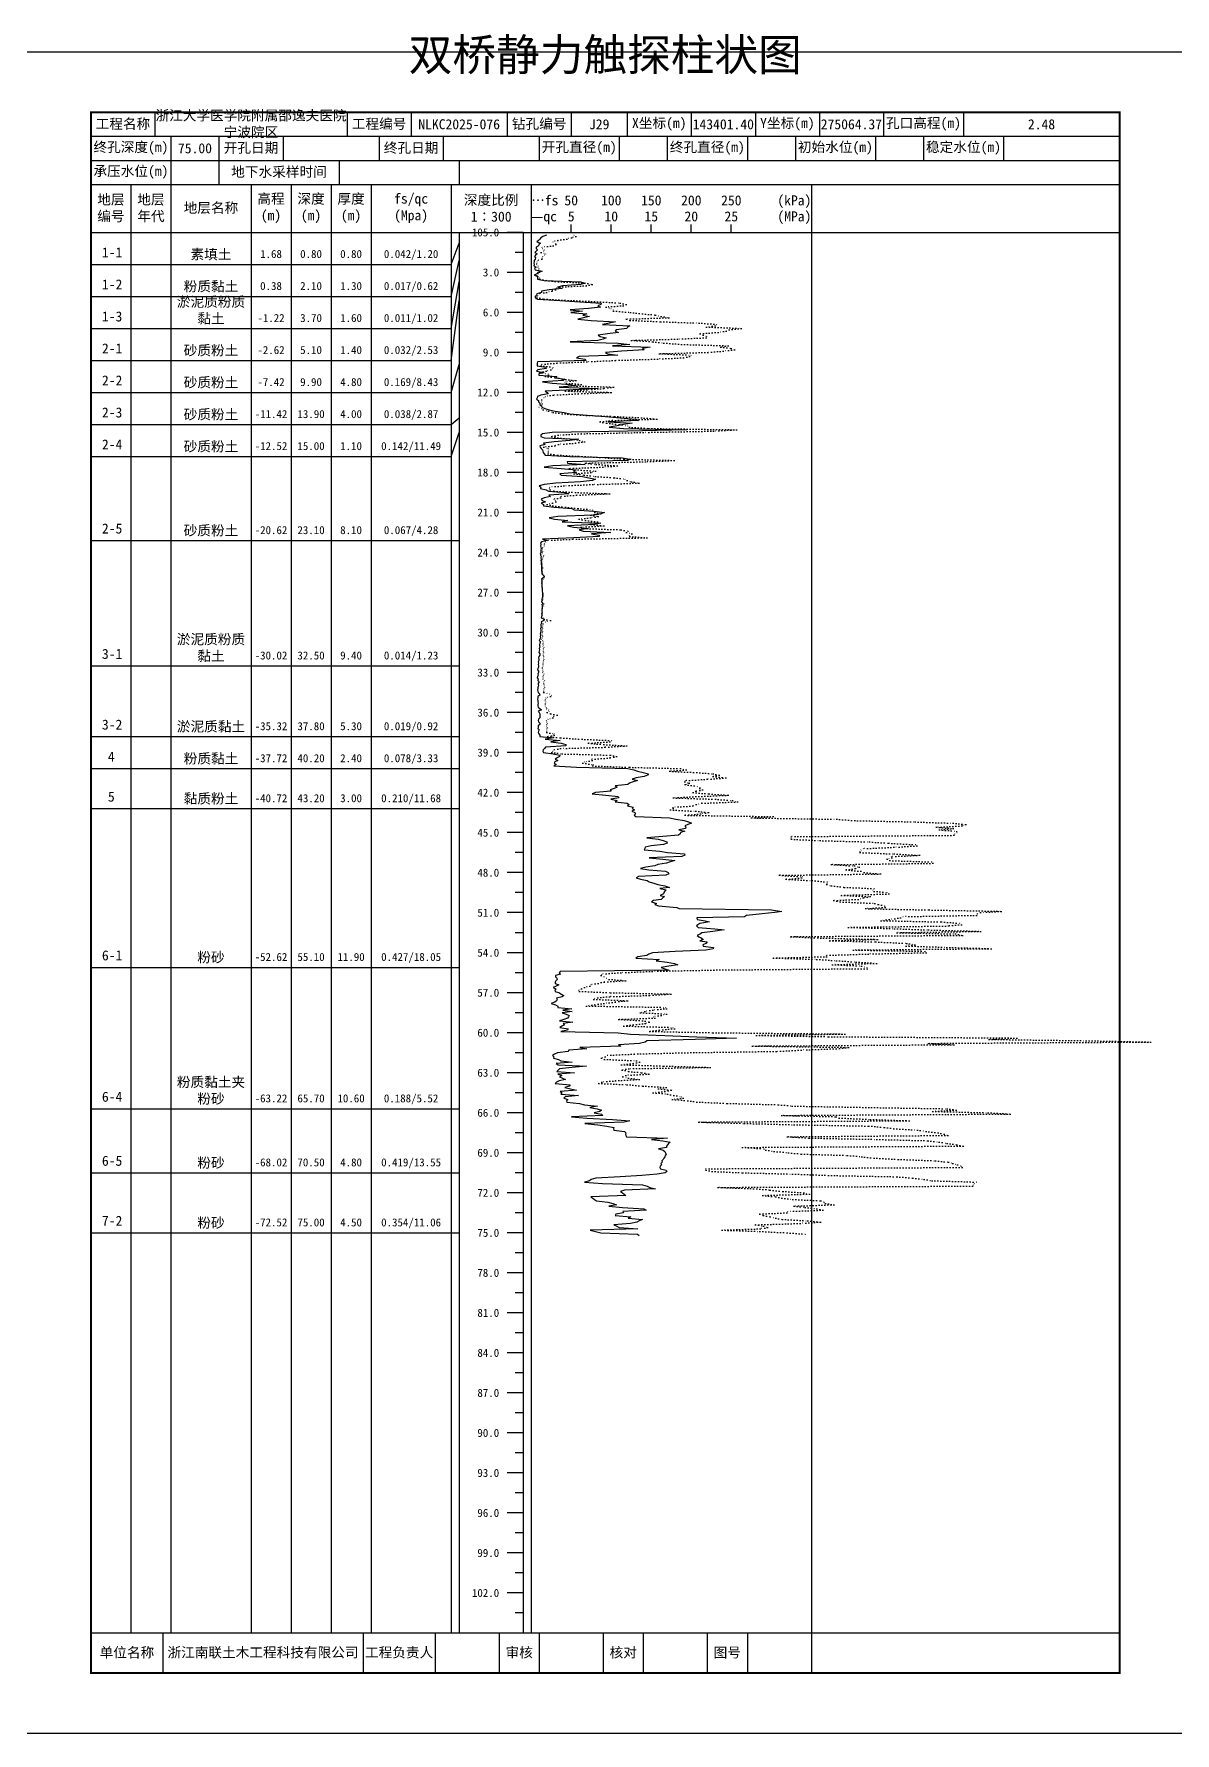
# Model space of a CAD drawing. Extents: x 297 to 65340, y 0 to 425.
# Drawn here: x 8618.8 to 8903.9, y 0 to 424.6 of the extents above; entities that cross this region are included whole.
import ezdxf
from ezdxf.enums import TextEntityAlignment as Align

# ---------------------------------------------------------------- set-up
doc = ezdxf.new("R2010")
doc.units = 0
doc.linetypes.add('DOT', pattern=[6.35, 0, -6.35])
doc.layers.add('FRAME', color=7, linetype='CONTINUOUS')
doc.layers.add('STRATUM', color=7, linetype='CONTINUOUS')
doc.styles.add('ST', font='')
doc.styles.get('ST').set_extended_font_data('SimSun')

msp = doc.modelspace()

# ---------------------------------------------------------------- linework, layer by layer
at = {"layer": 'FRAME', "color": 245, "linetype": 'Continuous'}
msp.add_lwpolyline([(8613, 0), (8910, 0), (8910, 420), (8613, 420)], close=True, dxfattribs=at)
at = {"layer": 'FRAME', "linetype": 'Continuous', "const_width": 0.5}
msp.add_lwpolyline([(8633, 15), (8890, 15), (8890, 405), (8633, 405)], close=True, dxfattribs=at)
at = {"layer": 'FRAME', "color": 0, "linetype": 'Continuous'}
for points in [[(8649, 405), (8649, 399)], [(8697, 405), (8697, 399)], [(8713, 405), (8713, 399)], [(8737, 405), (8737, 399)], [(8753, 405), (8753, 399)], [(8767, 405), (8767, 399)], [(8783, 405), (8783, 399)], [(8799, 405), (8799, 399)], [(8815, 405), (8815, 399)], [(8831, 405), (8831, 399)], [(8851, 405), (8851, 399)], [(8890, 405), (8890, 399)], [(8633, 399), (8890, 399)], [(8653, 399), (8653, 393)], [(8665, 399), (8665, 393)], [(8681, 399), (8681, 393)], [(8705, 399), (8705, 393)], [(8721, 399), (8721, 393)], [(8745, 399), (8745, 393)], [(8765, 399), (8765, 393)], [(8777, 399), (8777, 393)], [(8797, 399), (8797, 393)], [(8809, 399), (8809, 393)], [(8829, 399), (8829, 393)], [(8841, 399), (8841, 393)], [(8861, 399), (8861, 393)], [(8890, 399), (8890, 393)], [(8633, 393), (8890, 393)], [(8653, 393), (8653, 387)], [(8665, 393), (8665, 387)], [(8695, 393), (8695, 387)], [(8725, 393), (8725, 387)], [(8633, 387), (8890, 387)], [(8643, 387), (8643, 25)], [(8653, 387), (8653, 25)], [(8673, 387), (8673, 25)], [(8683, 387), (8683, 25)], [(8693, 387), (8693, 25)], [(8703, 387), (8703, 25)], [(8723, 387), (8723, 25)], [(8743, 387), (8743, 25)], [(8813, 387), (8813, 25)], [(8633, 375), (8890, 375)], [(8725, 375), (8725, 25)], [(8741, 375), (8741, 25)], [(8753, 375), (8753, 377)], [(8763, 375), (8763, 377)], [(8773, 375), (8773, 377)], [(8783, 375), (8783, 377)], [(8793, 375), (8793, 377)], [(8633, 25), (8890, 25)], [(8651, 25), (8651, 15)], [(8701, 25), (8701, 15)], [(8719, 25), (8719, 15)], [(8735, 25), (8735, 15)], [(8745, 25), (8745, 15)], [(8761, 25), (8761, 15)], [(8771, 25), (8771, 15)], [(8787, 25), (8787, 15)], [(8797, 25), (8797, 15)], [(8813, 25), (8813, 15)]]:
    msp.add_lwpolyline(points, dxfattribs=at)
at = {"layer": 'STRATUM', "linetype": 'Continuous'}
for points in [[(8741, 375), (8737, 375)], [(8746.8, 374.33), (8745.88, 374), (8745.44, 373.67), (8745.14, 373.33), (8744.84, 373), (8744.44, 372.67), (8745.3, 372.33), (8744.94, 372), (8744.86, 371.67), (8744.24, 371.33), (8744.24, 371), (8744.56, 370.67), (8744.22, 370.33), (8743.9, 370), (8744.48, 369.67), (8744.1, 369.33), (8743.8, 369), (8744.1, 368.67), (8743.98, 368.33), (8743.72, 368), (8743.72, 367.67), (8743.68, 367.33), (8743.76, 367), (8743.64, 366.67), (8744.22, 366.33), (8743.82, 366), (8744, 365.67), (8745.78, 365.33), (8744.62, 365), (8744.38, 364.67), (8743.74, 364.33), (8744.62, 364), (8744.58, 363.67), (8744.56, 363.33), (8746.26, 363), (8755.36, 362.67), (8756.46, 362.33), (8755.3, 362), (8750.8, 361.67), (8749.54, 361.33), (8750.78, 361), (8747.46, 360.67), (8745.58, 360.33), (8745.6, 360), (8744.38, 359.67), (8744.3, 359.33), (8743.96, 359), (8744, 358.67), (8744.6, 358.33), (8750.18, 358), (8755.14, 357.67), (8760.5, 357.33), (8760.42, 357), (8759.62, 356.67), (8760.3, 356.33), (8757.34, 356), (8752.7, 355.67), (8755.78, 355.33), (8752.94, 355), (8756.92, 354.67), (8755.9, 354.33), (8757.6, 354), (8756.1, 353.67), (8754.66, 353.33), (8758.02, 353), (8764.08, 352.67), (8762.58, 352.33), (8760.8, 352), (8767.62, 351.67), (8767.08, 351.33), (8766.92, 351), (8764.2, 350.67), (8763.96, 350.33), (8764.8, 350), (8762.1, 349.67), (8759.72, 349.33), (8760.26, 349), (8761.72, 348.67), (8761, 348.33), (8759.68, 348), (8752.74, 347.67), (8764.7, 347.33), (8767.68, 347), (8763.3, 346.67), (8772.72, 346.33), (8770.78, 346), (8771.26, 345.67), (8765.58, 345.33), (8761.56, 345), (8762.06, 344.67), (8764.62, 344.33), (8755, 344), (8754.28, 343.67), (8756.38, 343.33), (8756.7, 343), (8744.6, 342.67), (8744.46, 342.33), (8744.52, 342), (8744.48, 341.67), (8746.64, 341.33), (8746.72, 341), (8744.66, 340.67), (8744.34, 340.33), (8746.22, 340), (8744.92, 339.67), (8744.92, 339.33), (8749.4, 339), (8749.14, 338.67), (8751.42, 338.33), (8751.02, 338), (8745.84, 337.67), (8748.28, 337.33), (8752.82, 337), (8754.26, 336.67), (8749.96, 336.33), (8759.74, 336), (8753.46, 335.67), (8746.52, 335.33), (8747.02, 335), (8747.28, 334.67), (8745.38, 334.33), (8744.54, 334), (8744.48, 333.67), (8744.36, 333.33), (8744.8, 333), (8744.8, 332.67), (8745.16, 332.33), (8745.12, 332), (8745.56, 331.67), (8745.66, 331.33), (8746.42, 331), (8747.46, 330.67), (8749.02, 330.33), (8751.26, 330), (8752.68, 329.67), (8756.98, 329.33), (8761.56, 329), (8765.22, 328.67), (8769.14, 328.33), (8769.84, 328), (8762.2, 327.67), (8768.22, 327.33), (8766.1, 327), (8764.5, 326.67), (8762.5, 326.33), (8766.06, 326), (8781.82, 325.67), (8767.12, 325.33), (8748.22, 325), (8745.82, 324.67), (8745.44, 324.33), (8745.38, 324), (8746.2, 323.67), (8754.94, 323.33), (8752.66, 323), (8748.76, 322.67), (8746.1, 322.33), (8746.48, 322), (8745.2, 321.67), (8745.26, 321.33), (8745.48, 321), (8745.86, 320.67), (8745.9, 320.33), (8746, 320), (8746.2, 319.67), (8746.46, 319.33), (8752.68, 319), (8765.82, 318.67), (8767.68, 318.33), (8767.18, 318), (8752.02, 317.67), (8752.04, 317.33), (8756.5, 317), (8748.38, 316.67), (8746.24, 316.33), (8750.48, 316), (8754.26, 315.67), (8753.6, 315.33), (8754.3, 315), (8750.18, 314.67), (8750.48, 314.33), (8755.82, 314), (8757.42, 313.67), (8759.08, 313.33), (8758.34, 313), (8755.34, 312.67), (8749.12, 312.33), (8746.2, 312), (8744.98, 311.67), (8745.4, 311.33), (8745.34, 311), (8746.74, 310.67), (8747.3, 310.33), (8751.4, 310), (8752.38, 309.67), (8747.4, 309.33), (8747.82, 309), (8746.26, 308.67), (8745.46, 308.33), (8745.76, 308), (8746.6, 307.67), (8745.48, 307.33), (8746.06, 307), (8746.06, 306.67), (8748.76, 306.33), (8753.12, 306), (8753.72, 305.67), (8758.62, 305.33), (8761.3, 305), (8760.36, 304.67), (8758.44, 304.33), (8749.68, 304), (8747.46, 303.67), (8748.82, 303.33), (8752.16, 303), (8750.74, 302.67), (8760.44, 302.33), (8758.86, 302), (8752.06, 301.67), (8753.54, 301.33), (8757.34, 301), (8754.98, 300.67), (8755.96, 300.33), (8762.92, 300), (8758.04, 299.67), (8759.98, 299.33), (8759.96, 299), (8753.68, 298.67), (8745.84, 298.33), (8747.08, 298), (8745.56, 297.67), (8745.34, 297.33), (8745.38, 297), (8745.36, 296.67), (8745.42, 296.33), (8745.48, 296), (8745.4, 295.67), (8745.42, 295.33), (8745.38, 295), (8745.22, 294.67), (8745.36, 294.33), (8745.52, 294), (8745.44, 293.67), (8745.48, 293.33), (8745.42, 293), (8745.48, 292.67), (8745.5, 292.33), (8745.5, 292), (8745.6, 291.67), (8745.56, 291.33), (8745.56, 291), (8745.6, 290.67), (8745.56, 290.33), (8745.62, 290), (8745.62, 289.67), (8745.98, 289.33), (8746.2, 289), (8745.98, 288.67), (8745.58, 288.33), (8745.62, 288), (8745.64, 287.67), (8745.7, 287.33), (8745.62, 287), (8745.68, 286.67), (8745.66, 286.33), (8745.74, 286), (8745.72, 285.67), (8745.76, 285.33), (8745.82, 285), (8745.86, 284.67), (8745.8, 284.33), (8745.8, 284), (8745.78, 283.67), (8745.7, 283.33), (8745.62, 283), (8745.56, 282.67), (8745.94, 282.33), (8745.7, 282), (8745.76, 281.67), (8745.74, 281.33), (8745.72, 281), (8745.7, 280.67), (8745.62, 280.33), (8745.76, 280), (8745.6, 279.67), (8745.7, 279.33), (8745.54, 279), (8745.5, 278.67), (8746.2, 278.33), (8746.16, 278), (8745.5, 277.67), (8745.56, 277.33), (8745.44, 277), (8745.4, 276.67), (8745.48, 276.33), (8745.34, 276), (8745.38, 275.67), (8745.4, 275.33), (8745.34, 275), (8745.24, 274.67), (8745.36, 274.33), (8745.22, 274), (8745.34, 273.67), (8745.2, 273.33), (8745.02, 273), (8745.3, 272.67), (8745.12, 272.33), (8745.08, 272), (8745.08, 271.67), (8745.18, 271.33), (8745.02, 271), (8745.06, 270.67), (8744.98, 270.33), (8744.94, 270), (8745.12, 269.67), (8745.2, 269.33), (8744.92, 269), (8744.82, 268.67), (8744.94, 268.33), (8744.92, 268), (8744.78, 267.67), (8744.84, 267.33), (8744.74, 267), (8744.84, 266.67), (8744.8, 266.33), (8744.7, 266), (8744.58, 265.67), (8744.8, 265.33), (8744.84, 265), (8744.68, 264.67), (8744.72, 264.33), (8744.54, 264), (8744.48, 263.67), (8744.78, 263.33), (8744.7, 263), (8745.02, 262.67), (8744.74, 262.33), (8744.74, 262), (8744.84, 261.67), (8744.7, 261.33), (8744.62, 261), (8744.6, 260.67), (8744.66, 260.33), (8744.78, 260), (8745.04, 259.67), (8745.12, 259.33), (8744.64, 259), (8744.62, 258.67), (8744.6, 258.33), (8744.68, 258), (8744.66, 257.67), (8744.78, 257.33), (8744.7, 257), (8744.62, 256.67), (8744.72, 256.33), (8745.12, 256), (8745.54, 255.67), (8744.74, 255.33), (8744.98, 255), (8745.12, 254.67), (8745.12, 254.33), (8745.18, 254), (8745.12, 253.67), (8744.82, 253.33), (8744.74, 253), (8744.84, 252.67), (8745.12, 252.33), (8745.14, 252), (8744.78, 251.67), (8744.78, 251.33), (8744.7, 251), (8744.96, 250.67), (8744.84, 250.33), (8744.74, 250), (8744.92, 249.67), (8745.16, 249.33), (8745.12, 249), (8748.54, 248.67), (8746.52, 248.33), (8750.28, 248), (8747.88, 247.67), (8750.46, 247.33), (8751.64, 247), (8751.62, 246.67), (8746.58, 246.33), (8746.36, 246), (8745.98, 245.67), (8745.88, 245.33), (8746.04, 245), (8748.5, 244.67), (8750.16, 244.33), (8750.04, 244), (8749.48, 243.67), (8749, 243.33), (8749.68, 243), (8748.94, 242.67), (8748.76, 242.33), (8749.22, 242), (8748.68, 241.67), (8754.34, 241.33), (8767.14, 241), (8768.68, 240.67), (8769.52, 240.33), (8771, 240), (8772.28, 239.67), (8772.08, 239.33), (8771.24, 239), (8769.24, 238.67), (8768.24, 238.33), (8769.56, 238), (8768.48, 237.67), (8767.54, 237.33), (8767.16, 237), (8763.98, 236.67), (8764.44, 236.33), (8763.76, 236), (8762.74, 235.67), (8762.98, 235.33), (8759.1, 235), (8758.22, 234.67), (8761.66, 234.33), (8764.7, 234), (8764.9, 233.67), (8762.86, 233.33), (8764.44, 233), (8763.96, 232.67), (8766.96, 232.33), (8767.48, 232), (8767.1, 231.67), (8768.46, 231.33), (8768.2, 231), (8768.84, 230.67), (8768.12, 230.33), (8768.86, 230), (8769.04, 229.67), (8768.72, 229.33), (8769.16, 229), (8777.58, 228.67), (8779.14, 228.33), (8781.26, 228), (8782.34, 227.67), (8783.08, 227.33), (8782.14, 227), (8781.4, 226.67), (8781.6, 226.33), (8781.56, 226), (8779.92, 225.67), (8781.36, 225.33), (8780.32, 225), (8780.26, 224.67), (8779.8, 224.33), (8775.92, 224), (8771.92, 223.67), (8774.7, 223.33), (8775.98, 223), (8776.9, 222.67), (8777, 222.33), (8776.08, 222), (8772.98, 221.67), (8771.46, 221.33), (8771.36, 221), (8771.26, 220.67), (8775.1, 220.33), (8777.06, 220), (8781.3, 219.67), (8781.38, 219.33), (8780.66, 219), (8772.5, 218.67), (8775.86, 218.33), (8778.92, 218), (8777.68, 217.67), (8776.78, 217.33), (8774.64, 217), (8773.9, 216.67), (8771.62, 216.33), (8770.34, 216), (8772.36, 215.67), (8776.56, 215.33), (8777.26, 215), (8777.4, 214.67), (8776.64, 214.33), (8769.8, 214), (8769.24, 213.67), (8770.32, 213.33), (8771.96, 213), (8772.5, 212.67), (8773.88, 212.33), (8774.64, 212), (8776.38, 211.67), (8777.52, 211.33), (8775.14, 211), (8776.7, 210.67), (8776.32, 210.33), (8776.1, 210), (8776.02, 209.67), (8775.2, 209.33), (8776.34, 209), (8775.86, 208.67), (8775.46, 208.33), (8773.58, 208), (8773.02, 207.67), (8774.32, 207.33), (8773.92, 207), (8774.78, 206.67), (8779.38, 206.33), (8779.98, 206), (8803.04, 205.67), (8805.58, 205.33), (8803.84, 205), (8800.74, 204.67), (8796.8, 204.33), (8796.32, 204), (8784.36, 203.67), (8784.5, 203.33), (8786.5, 203), (8787.58, 202.67), (8785.16, 202.33), (8784.6, 202), (8784.3, 201.67), (8784.7, 201.33), (8788.86, 201), (8791.18, 200.67), (8788.4, 200.33), (8785.66, 200), (8785.3, 199.67), (8784.5, 199.33), (8784.9, 199), (8785.44, 198.67), (8785.94, 198.33), (8785.1, 198), (8787, 197.67), (8786.64, 197.33), (8785.88, 197), (8786, 196.67), (8788.56, 196.33), (8788.48, 196), (8786.66, 195.67), (8778.96, 195.33), (8773.3, 195), (8772.42, 194.67), (8771.88, 194.33), (8769.68, 194), (8769.18, 193.67), (8775, 193.33), (8774.26, 193), (8777, 192.67), (8778.84, 192.33), (8779.64, 192), (8777.4, 191.67), (8775.46, 191.33), (8776.38, 191), (8777.42, 190.67), (8750.24, 190.33), (8749.96, 190), (8750.32, 189.67), (8749.06, 189.33), (8749.1, 189), (8749.42, 188.67), (8749.48, 188.33), (8749.14, 188), (8749, 187.67), (8749.02, 187.33), (8749.88, 187), (8749.28, 186.67), (8748.52, 186.33), (8749.18, 186), (8748.94, 185.67), (8749.02, 185.33), (8750.06, 185), (8750.5, 184.67), (8751.12, 184.33), (8750.74, 184), (8749.32, 183.67), (8749.46, 183.33), (8749.32, 183), (8748.92, 182.67), (8747.98, 182.33), (8749.08, 182), (8749.66, 181.67), (8749.66, 181.33), (8753.14, 181), (8750.9, 180.67), (8753.26, 180.33), (8750.72, 180), (8751.74, 179.67), (8752.48, 179.33), (8752.3, 179), (8752.1, 178.67), (8751.12, 178.33), (8750.06, 178), (8753.4, 177.67), (8751.02, 177.33), (8751.28, 177), (8750.64, 176.67), (8750.12, 176.33), (8752.22, 176), (8752.1, 175.67), (8750.38, 175.33), (8764.76, 175), (8767.8, 174.67), (8776.4, 174.33), (8784.38, 174), (8794.26, 173.67), (8784, 173.33), (8771.88, 173), (8771.44, 172.67), (8770.1, 172.33), (8764.84, 172), (8765.42, 171.67), (8755.16, 171.33), (8756.9, 171), (8752.38, 170.67), (8752.18, 170.33), (8749.58, 170), (8748.8, 169.67), (8748.34, 169.33), (8748.66, 169), (8748.58, 168.67), (8749.84, 168.33), (8750.42, 168), (8753.24, 167.67), (8749.2, 167.33), (8749.72, 167), (8756.84, 166.67), (8753.16, 166.33), (8750.1, 166), (8749.78, 165.67), (8749.4, 165.33), (8753.82, 165), (8749.68, 164.67), (8750.64, 164.33), (8750.06, 164), (8750.8, 163.67), (8751.6, 163.33), (8749.96, 163), (8749.32, 162.67), (8749.02, 162.33), (8752.76, 162), (8752.46, 161.67), (8751.44, 161.33), (8752.82, 161), (8754.32, 160.67), (8750.24, 160.33), (8750.78, 160), (8750.44, 159.67), (8754.8, 159.33), (8751.46, 159), (8751.12, 158.67), (8752.12, 158.33), (8751.82, 158), (8751.88, 157.67), (8755.1, 157.33), (8756.32, 157), (8759.6, 156.67), (8757.68, 156.33), (8759.46, 156), (8760.56, 155.67), (8760.18, 155.33), (8758.76, 155), (8760.54, 154.67), (8760.92, 154.33), (8753.06, 154), (8756.92, 153.67), (8763.3, 153.33), (8767.68, 153), (8766.22, 152.67), (8756.38, 152.33), (8759.68, 152), (8761.92, 151.67), (8763.62, 151.33), (8763.56, 151), (8763.64, 150.67), (8766.32, 150.33), (8766.66, 150), (8766.56, 149.67), (8766.66, 149.33), (8766.78, 149), (8777.06, 148.67), (8773.06, 148.33), (8775.86, 148), (8777.7, 147.67), (8777.32, 147.33), (8777.08, 147), (8776.82, 146.67), (8776.82, 146.33), (8774.82, 146), (8775.96, 145.67), (8776.38, 145.33), (8776.56, 145), (8776.7, 144.67), (8776.5, 144.33), (8776.38, 144), (8776.1, 143.67), (8775.94, 143.33), (8775.66, 143), (8775.74, 142.67), (8775.4, 142.33), (8775.52, 142), (8775.26, 141.67), (8775.12, 141.33), (8775.34, 141), (8776.76, 140.67), (8776.86, 140.33), (8776.48, 140), (8774.46, 139.67), (8770.66, 139.33), (8765.24, 139), (8759.16, 138.67), (8758, 138.33), (8757.54, 138), (8756.3, 137.67), (8760.8, 137.33), (8770.78, 137), (8772, 136.67), (8772.66, 136.33), (8774.04, 136), (8766.34, 135.67), (8765.34, 135.33), (8765.8, 135), (8766.24, 134.67), (8766.62, 134.33), (8757.86, 134), (8758.36, 133.67), (8758.8, 133.33), (8759.3, 133), (8762.14, 132.67), (8763.4, 132.33), (8764.32, 132), (8762.4, 131.67), (8765.8, 131.33), (8771.16, 131), (8771.7, 130.67), (8765.86, 130.33), (8766.04, 130), (8764.12, 129.67), (8763.96, 129.33), (8767.9, 129), (8767.22, 128.67), (8770.78, 128.33), (8769.96, 128), (8769.4, 127.67), (8767.84, 127.33), (8763.66, 127), (8764.36, 126.67), (8764.94, 126.33), (8769.66, 126), (8757.7, 125.67), (8759.04, 125.33), (8760.4, 125), (8769.58, 124.67), (8769.96, 124.33)], [(8723, 367), (8725, 372.33)], [(8741, 370), (8739, 370)], [(8633, 367), (8643, 367)], [(8643, 367), (8653, 367)], [(8653, 367), (8673, 367)], [(8673, 367), (8683, 367)], [(8683, 367), (8693, 367)], [(8693, 367), (8703, 367)], [(8703, 367), (8723, 367)], [(8723, 359), (8725, 368)], [(8723, 351), (8725, 362.67)], [(8741, 365), (8737, 365)], [(8633, 359), (8643, 359)], [(8643, 359), (8653, 359)], [(8653, 359), (8673, 359)], [(8673, 359), (8683, 359)], [(8683, 359), (8693, 359)], [(8693, 359), (8703, 359)], [(8703, 359), (8723, 359)], [(8723, 343), (8725, 358)], [(8741, 360), (8739, 360)], [(8741, 355), (8737, 355)], [(8633, 351), (8643, 351)], [(8643, 351), (8653, 351)], [(8653, 351), (8673, 351)], [(8673, 351), (8683, 351)], [(8683, 351), (8693, 351)], [(8693, 351), (8703, 351)], [(8703, 351), (8723, 351)], [(8741, 350), (8739, 350)], [(8741, 345), (8737, 345)], [(8633, 343), (8643, 343)], [(8643, 343), (8653, 343)], [(8653, 343), (8673, 343)], [(8673, 343), (8683, 343)], [(8683, 343), (8693, 343)], [(8693, 343), (8703, 343)], [(8703, 343), (8723, 343)], [(8723, 335), (8725, 342)], [(8741, 340), (8739, 340)], [(8633, 335), (8643, 335)], [(8643, 335), (8653, 335)], [(8653, 335), (8673, 335)], [(8673, 335), (8683, 335)], [(8683, 335), (8693, 335)], [(8693, 335), (8703, 335)], [(8703, 335), (8723, 335)], [(8741, 335), (8737, 335)], [(8633, 327), (8643, 327)], [(8643, 327), (8653, 327)], [(8653, 327), (8673, 327)], [(8673, 327), (8683, 327)], [(8683, 327), (8693, 327)], [(8693, 327), (8703, 327)], [(8703, 327), (8723, 327)], [(8723, 327), (8725, 328.67)], [(8741, 330), (8739, 330)], [(8723, 319), (8725, 325)], [(8741, 325), (8737, 325)], [(8633, 319), (8643, 319)], [(8643, 319), (8653, 319)], [(8653, 319), (8673, 319)], [(8673, 319), (8683, 319)], [(8683, 319), (8693, 319)], [(8693, 319), (8703, 319)], [(8703, 319), (8723, 319)], [(8741, 320), (8739, 320)], [(8741, 315), (8737, 315)], [(8741, 310), (8739, 310)], [(8741, 305), (8737, 305)], [(8633, 298), (8643, 298)], [(8643, 298), (8653, 298)], [(8653, 298), (8673, 298)], [(8673, 298), (8683, 298)], [(8683, 298), (8693, 298)], [(8693, 298), (8703, 298)], [(8703, 298), (8723, 298)], [(8723, 298), (8725, 298)], [(8741, 300), (8739, 300)], [(8741, 295), (8737, 295)], [(8741, 290), (8739, 290)], [(8741, 285), (8737, 285)], [(8741, 280), (8739, 280)], [(8741, 275), (8737, 275)], [(8741, 270), (8739, 270)], [(8633, 266.67), (8643, 266.67)], [(8643, 266.67), (8653, 266.67)], [(8653, 266.67), (8673, 266.67)], [(8673, 266.67), (8683, 266.67)], [(8683, 266.67), (8693, 266.67)], [(8693, 266.67), (8703, 266.67)], [(8703, 266.67), (8723, 266.67)], [(8723, 266.67), (8725, 266.67)], [(8741, 265), (8737, 265)], [(8741, 260), (8739, 260)], [(8741, 255), (8737, 255)], [(8633, 249), (8643, 249)], [(8643, 249), (8653, 249)], [(8653, 249), (8673, 249)], [(8673, 249), (8683, 249)], [(8683, 249), (8693, 249)], [(8693, 249), (8703, 249)], [(8703, 249), (8723, 249)], [(8723, 249), (8725, 249)], [(8741, 250), (8739, 250)], [(8741, 245), (8737, 245)], [(8633, 241), (8643, 241)], [(8643, 241), (8653, 241)], [(8653, 241), (8673, 241)], [(8673, 241), (8683, 241)], [(8683, 241), (8693, 241)], [(8693, 241), (8703, 241)], [(8703, 241), (8723, 241)], [(8723, 241), (8725, 241)], [(8741, 240), (8739, 240)], [(8741, 235), (8737, 235)], [(8633, 231), (8643, 231)], [(8643, 231), (8653, 231)], [(8653, 231), (8673, 231)], [(8673, 231), (8683, 231)], [(8683, 231), (8693, 231)], [(8693, 231), (8703, 231)], [(8703, 231), (8723, 231)], [(8723, 231), (8725, 231)], [(8741, 230), (8739, 230)], [(8741, 225), (8737, 225)], [(8741, 220), (8739, 220)], [(8741, 215), (8737, 215)], [(8741, 210), (8739, 210)], [(8741, 205), (8737, 205)], [(8741, 200), (8739, 200)], [(8633, 191.33), (8643, 191.33)], [(8643, 191.33), (8653, 191.33)], [(8653, 191.33), (8673, 191.33)], [(8673, 191.33), (8683, 191.33)], [(8683, 191.33), (8693, 191.33)], [(8693, 191.33), (8703, 191.33)], [(8703, 191.33), (8723, 191.33)], [(8723, 191.33), (8725, 191.33)], [(8741, 195), (8737, 195)], [(8741, 190), (8739, 190)], [(8741, 185), (8737, 185)], [(8741, 180), (8739, 180)], [(8741, 175), (8737, 175)], [(8741, 170), (8739, 170)], [(8741, 165), (8737, 165)], [(8741, 160), (8739, 160)], [(8633, 156), (8643, 156)], [(8643, 156), (8653, 156)], [(8653, 156), (8673, 156)], [(8673, 156), (8683, 156)], [(8683, 156), (8693, 156)], [(8693, 156), (8703, 156)], [(8703, 156), (8723, 156)], [(8723, 156), (8725, 156)], [(8741, 155), (8737, 155)], [(8741, 150), (8739, 150)], [(8741, 145), (8737, 145)], [(8633, 140), (8643, 140)], [(8643, 140), (8653, 140)], [(8653, 140), (8673, 140)], [(8673, 140), (8683, 140)], [(8683, 140), (8693, 140)], [(8693, 140), (8703, 140)], [(8703, 140), (8723, 140)], [(8723, 140), (8725, 140)], [(8741, 140), (8739, 140)], [(8741, 135), (8737, 135)], [(8741, 130), (8739, 130)], [(8633, 125), (8643, 125)], [(8643, 125), (8653, 125)], [(8653, 125), (8673, 125)], [(8673, 125), (8683, 125)], [(8683, 125), (8693, 125)], [(8693, 125), (8703, 125)], [(8703, 125), (8723, 125)], [(8723, 125), (8725, 125)], [(8741, 125), (8737, 125)], [(8741, 120), (8739, 120)], [(8741, 115), (8737, 115)], [(8741, 110), (8739, 110)], [(8741, 105), (8737, 105)], [(8741, 100), (8739, 100)], [(8741, 95), (8737, 95)], [(8741, 90), (8739, 90)], [(8741, 85), (8737, 85)], [(8741, 80), (8739, 80)], [(8741, 75), (8737, 75)], [(8741, 70), (8739, 70)], [(8741, 65), (8737, 65)], [(8741, 60), (8739, 60)], [(8741, 55), (8737, 55)], [(8741, 50), (8739, 50)], [(8741, 45), (8737, 45)], [(8741, 40), (8739, 40)], [(8741, 35), (8737, 35)], [(8741, 30), (8739, 30)]]:
    msp.add_lwpolyline(points, dxfattribs=at)
at = {"layer": 'STRATUM', "linetype": 'DOT', "ltscale": 0.1}
msp.add_lwpolyline([(8753.64, 374.33), (8754.16, 374), (8753.06, 373.67), (8751.9, 373.33), (8749.66, 373), (8748.42, 372.67), (8749.04, 372.33), (8749.18, 372), (8748.52, 371.67), (8745.7, 371.33), (8745.76, 371), (8746.3, 370.67), (8746.06, 370.33), (8745.46, 370), (8746.58, 369.67), (8746.44, 369.33), (8745.84, 369), (8745.76, 368.67), (8745.62, 368.33), (8744.7, 368), (8744.42, 367.67), (8744.36, 367.33), (8744.36, 367), (8744.62, 366.67), (8744.64, 366.33), (8744.96, 366), (8744.86, 365.67), (8744.98, 365.33), (8745.1, 365), (8744.86, 364.67), (8744.38, 364.33), (8744.5, 364), (8745.02, 363.67), (8745.2, 363.33), (8746.76, 363), (8749.8, 362.67), (8756.44, 362.33), (8758.24, 362), (8756.76, 361.67), (8750.14, 361.33), (8749, 361), (8749.06, 360.67), (8748.18, 360.33), (8746.84, 360), (8745.2, 359.67), (8744.58, 359.33), (8744.42, 359), (8744.42, 358.67), (8746.24, 358.33), (8752.22, 358), (8759.6, 357.67), (8765.24, 357.33), (8766.74, 357), (8766.02, 356.67), (8761.72, 356.33), (8762.9, 356), (8763.48, 355.67), (8763.6, 355.33), (8767.8, 355), (8770.82, 354.67), (8774.08, 354.33), (8775.5, 354), (8777.38, 353.67), (8766.8, 353.33), (8767.72, 353), (8775.42, 352.67), (8784.94, 352.33), (8789.34, 352), (8788.94, 351.67), (8786.78, 351.33), (8795.42, 351), (8792.46, 350.67), (8791.74, 350.33), (8789.7, 350), (8785.2, 349.67), (8785.94, 349.33), (8786.82, 349), (8786.7, 348.67), (8779.52, 348.33), (8768.04, 348), (8773.44, 347.67), (8776.16, 347.33), (8780.58, 347), (8792.2, 346.67), (8790.42, 346.33), (8792.94, 346), (8793.76, 345.67), (8790.98, 345.33), (8787.14, 345), (8775.02, 344.67), (8782.96, 344.33), (8782.58, 344), (8781.06, 343.67), (8774.52, 343.33), (8764, 343), (8756.92, 342.67), (8749.38, 342.33), (8745.64, 342), (8745.46, 341.67), (8748.42, 341.33), (8748.3, 341), (8747.88, 340.67), (8746.7, 340.33), (8745.14, 340), (8747.26, 339.67), (8747.3, 339.33), (8746.54, 339), (8749.08, 338.67), (8750.9, 338.33), (8754.18, 338), (8751.42, 337.67), (8751.8, 337.33), (8755.52, 337), (8752.28, 336.67), (8763.6, 336.33), (8761.08, 336), (8756.88, 335.67), (8751.6, 335.33), (8763, 335), (8754.72, 334.67), (8748.5, 334.33), (8746.6, 334), (8746.24, 333.67), (8745.6, 333.33), (8745.56, 333), (8745.6, 332.67), (8745.76, 332.33), (8745.68, 332), (8745.6, 331.67), (8744.94, 331.33), (8745.54, 331), (8746, 330.67), (8747.34, 330.33), (8748.46, 330), (8750.72, 329.67), (8755.36, 329.33), (8763.88, 329), (8770.52, 328.67), (8774.38, 328.33), (8763.24, 328), (8760.22, 327.67), (8761.88, 327.33), (8765.04, 327), (8767.02, 326.67), (8767.52, 326.33), (8772.42, 326), (8794.28, 325.67), (8788.58, 325.33), (8770.98, 325), (8755.46, 324.67), (8749.74, 324.33), (8748.18, 324), (8749.66, 323.67), (8752.98, 323.33), (8755.08, 323), (8756.34, 322.67), (8754.08, 322.33), (8749.86, 322), (8748.9, 321.67), (8746.18, 321.33), (8747.22, 321), (8747.22, 320.67), (8747.2, 320.33), (8747.28, 320), (8747.22, 319.67), (8749.64, 319.33), (8755.74, 319), (8761.6, 318.67), (8766.3, 318.33), (8778.72, 318), (8771.58, 317.67), (8756.56, 317.33), (8759.24, 317), (8764.46, 316.67), (8760.92, 316.33), (8752.58, 316), (8754.04, 315.67), (8759.06, 315.33), (8757.86, 315), (8753.72, 314.67), (8756.26, 314.33), (8759.04, 314), (8763.78, 313.67), (8766.42, 313.33), (8766.96, 313), (8768.04, 312.67), (8769.9, 312.33), (8758.38, 312), (8751.18, 311.67), (8747.64, 311.33), (8747.52, 311), (8747.76, 310.67), (8748.78, 310.33), (8754.04, 310), (8762.54, 309.67), (8754.3, 309.33), (8750.38, 309), (8750.32, 308.67), (8748.64, 308.33), (8749, 308), (8749.12, 307.67), (8748.32, 307.33), (8747, 307), (8748.44, 306.67), (8751.6, 306.33), (8754.7, 306), (8758.34, 305.67), (8758.26, 305.33), (8758.88, 305), (8760.34, 304.67), (8757.9, 304.33), (8759.7, 304), (8757.82, 303.67), (8754.98, 303.33), (8756.6, 303), (8759.58, 302.67), (8757.72, 302.33), (8758, 302), (8761.16, 301.67), (8755.5, 301.33), (8756.28, 301), (8765.52, 300.67), (8767.32, 300.33), (8766.78, 300), (8768.12, 299.67), (8767.44, 299.33), (8767.62, 299), (8771.92, 298.67), (8753.3, 298.33), (8746.86, 298), (8746.62, 297.67), (8746.3, 297.33), (8746.24, 297), (8746.28, 296.67), (8745.84, 296.33), (8745.78, 296), (8745.78, 295.67), (8745.8, 295.33), (8745.78, 295), (8745.7, 294.67), (8746.08, 294.33), (8746.04, 294), (8745.84, 293.67), (8745.8, 293.33), (8745.6, 293), (8745.62, 292.67), (8745.64, 292.33), (8745.7, 292), (8745.72, 291.67), (8745.84, 291.33), (8745.82, 291), (8745.78, 290.67), (8745.78, 290.33), (8745.78, 290), (8745.86, 289.67), (8745.96, 289.33), (8746.24, 289), (8746.18, 288.67), (8746.02, 288.33), (8745.62, 288), (8745.6, 287.67), (8745.6, 287.33), (8745.64, 287), (8745.68, 286.67), (8745.72, 286.33), (8745.74, 286), (8745.72, 285.67), (8745.74, 285.33), (8745.78, 285), (8746.02, 284.67), (8745.94, 284.33), (8745.88, 284), (8745.88, 283.67), (8745.86, 283.33), (8745.76, 283), (8745.64, 282.67), (8746.08, 282.33), (8746.1, 282), (8746.12, 281.67), (8745.74, 281.33), (8745.64, 281), (8745.64, 280.67), (8745.64, 280.33), (8745.62, 280), (8745.72, 279.67), (8745.74, 279.33), (8745.6, 279), (8745.88, 278.67), (8746.22, 278.33), (8747.8, 278), (8746.54, 277.67), (8745.92, 277.33), (8745.92, 277), (8745.86, 276.67), (8745.76, 276.33), (8745.84, 276), (8745.78, 275.67), (8745.8, 275.33), (8745.78, 275), (8745.64, 274.67), (8745.72, 274.33), (8745.84, 274), (8745.78, 273.67), (8745.5, 273.33), (8745.86, 273), (8745.98, 272.67), (8745.94, 272.33), (8745.96, 272), (8745.92, 271.67), (8746.16, 271.33), (8746.04, 271), (8745.96, 270.67), (8746, 270.33), (8746.04, 270), (8746.02, 269.67), (8745.98, 269.33), (8746.04, 269), (8746.1, 268.67), (8746.16, 268.33), (8746.04, 268), (8745.98, 267.67), (8745.96, 267.33), (8745.92, 267), (8745.92, 266.67), (8745.78, 266.33), (8745.76, 266), (8745.8, 265.67), (8745.98, 265.33), (8745.84, 265), (8746.14, 264.67), (8746.06, 264.33), (8745.96, 264), (8745.92, 263.67), (8745.92, 263.33), (8746.38, 263), (8746.08, 262.67), (8746.1, 262.33), (8746.12, 262), (8746.24, 261.67), (8746.36, 261.33), (8746.22, 261), (8746.1, 260.67), (8746.08, 260.33), (8746.18, 260), (8747.56, 259.67), (8748.08, 259.33), (8747.86, 259), (8746.72, 258.67), (8746.54, 258.33), (8746.42, 258), (8746.58, 257.67), (8746.5, 257.33), (8746.48, 257), (8746.46, 256.67), (8746.74, 256.33), (8746.78, 256), (8747.36, 255.67), (8747.48, 255.33), (8746.96, 255), (8747.94, 254.67), (8749.46, 254.33), (8748.66, 254), (8748.42, 253.67), (8747.28, 253.33), (8746.76, 253), (8746.86, 252.67), (8747.06, 252.33), (8746.86, 252), (8746.86, 251.67), (8747, 251.33), (8746.9, 251), (8746.86, 250.67), (8746.82, 250.33), (8746.9, 250), (8748.68, 249.67), (8748.76, 249.33), (8747.14, 249), (8750.44, 248.67), (8755.7, 248.33), (8763.12, 248), (8762.62, 247.67), (8757.32, 247.33), (8761.16, 247), (8766.82, 246.67), (8761.36, 246.33), (8750.34, 246), (8748.58, 245.67), (8748.4, 245.33), (8748.14, 245), (8750.78, 244.67), (8762.84, 244.33), (8764.34, 244), (8762.68, 243.67), (8758.1, 243.33), (8758.24, 243), (8756.4, 242.67), (8755.92, 242.33), (8758.54, 242), (8758.42, 241.67), (8767.62, 241.33), (8780.28, 241), (8781.68, 240.67), (8777.64, 240.33), (8784.38, 240), (8788.44, 239.67), (8789.96, 239.33), (8788.5, 239), (8791.62, 238.67), (8786.98, 238.33), (8781.54, 238), (8781.38, 237.67), (8782.48, 237.33), (8781.48, 237), (8783.72, 236.67), (8785.08, 236.33), (8785.14, 236), (8785.84, 235.67), (8784.14, 235.33), (8783.48, 235), (8787.5, 234.67), (8792.24, 234.33), (8784.14, 234), (8778.58, 233.67), (8789.02, 233.33), (8793.26, 233), (8794.52, 232.67), (8785.64, 232.33), (8784.22, 232), (8783.36, 231.67), (8778.36, 231.33), (8778.46, 231), (8777.78, 230.67), (8784.12, 230.33), (8787.28, 230), (8785.32, 229.67), (8781.48, 229.33), (8803.46, 229), (8798.04, 228.67), (8819.32, 228.33), (8823.82, 228), (8838.92, 227.67), (8848.42, 227.33), (8851.6, 227), (8850.56, 226.67), (8844.28, 226.33), (8848.46, 226), (8845.02, 225.67), (8849.26, 225.33), (8849.4, 225), (8848.78, 224.67), (8848.6, 224.33), (8807.96, 224), (8807.86, 223.67), (8808.02, 223.33), (8815.16, 223), (8827.52, 222.67), (8832.34, 222.33), (8839, 222), (8839.32, 221.67), (8833.62, 221.33), (8826.02, 221), (8825.46, 220.67), (8825.04, 220.33), (8825.2, 220), (8833.7, 219.67), (8839.98, 219.33), (8832.94, 219), (8833.14, 218.67), (8831.94, 218.33), (8832.62, 218), (8843.04, 217.67), (8843.34, 217.33), (8818.06, 217), (8823.74, 216.67), (8824.9, 216.33), (8823.94, 216), (8821.68, 215.67), (8825.38, 215.33), (8826.2, 215), (8830.24, 214.67), (8805.04, 214.33), (8810.78, 214), (8810.52, 213.67), (8806.74, 213.33), (8813.22, 213), (8817, 212.67), (8816.9, 212.33), (8816.9, 212), (8818.04, 211.67), (8821.26, 211.33), (8828.76, 211), (8828.38, 210.67), (8828.68, 210.33), (8831.82, 210), (8832.36, 209.67), (8820.54, 209.33), (8827.68, 209), (8825.96, 208.67), (8824.66, 208.33), (8818.62, 208), (8820.22, 207.67), (8828.84, 207.33), (8829.76, 207), (8831.28, 206.67), (8831.4, 206.33), (8826.64, 206), (8842.46, 205.67), (8860.4, 205.33), (8855.28, 205), (8854.38, 204.67), (8854.28, 204.33), (8835.94, 204), (8835.3, 203.67), (8832.4, 203.33), (8830.44, 203), (8845.52, 202.67), (8850.14, 202.33), (8850.48, 202), (8847.22, 201.67), (8822.26, 201.33), (8833.78, 201), (8842.26, 200.67), (8855.24, 200.33), (8834.42, 200), (8849, 199.67), (8850.72, 199.33), (8807.84, 199), (8814.6, 198.67), (8829.5, 198.33), (8817.64, 198), (8829.08, 197.67), (8836.82, 197.33), (8838.84, 197), (8836.72, 196.67), (8846.82, 196.33), (8857.94, 196), (8823.52, 195.67), (8841.42, 195.33), (8841.7, 195), (8827.22, 194.67), (8816.72, 194.33), (8816.82, 194), (8803.56, 193.67), (8814.4, 193.33), (8819.28, 193), (8824.2, 192.67), (8829.26, 192.33), (8818.3, 192), (8825.52, 191.67), (8826.82, 191.33), (8826.9, 191), (8788.64, 190.67), (8773.26, 190.33), (8765.4, 190), (8760.56, 189.67), (8760.48, 189.33), (8761.18, 189), (8761.82, 188.67), (8762.46, 188.33), (8766.54, 188), (8761.2, 187.67), (8759.7, 187.33), (8757.96, 187), (8757.66, 186.67), (8756.3, 186.33), (8755.6, 186), (8754.92, 185.67), (8755.1, 185.33), (8762.88, 185), (8777.88, 184.67), (8772.5, 184.33), (8762.56, 184), (8758.88, 183.67), (8758.68, 183.33), (8767.08, 183), (8763.98, 182.67), (8761.18, 182.33), (8758.88, 182), (8756.84, 181.67), (8776.56, 181.33), (8776.84, 181), (8773.36, 180.67), (8771.36, 180.33), (8770.34, 180), (8776.84, 179.67), (8775.44, 179.33), (8773.46, 179), (8773.92, 178.67), (8764.86, 178.33), (8770.78, 178), (8772.5, 177.67), (8771.5, 177.33), (8768.44, 177), (8766.12, 176.67), (8778.4, 176.33), (8778.8, 176), (8774.96, 175.67), (8772.66, 175.33), (8788.44, 175), (8821.32, 174.67), (8799.28, 174.33), (8817.34, 174), (8864.34, 173.67), (8857.44, 173.33), (8881.66, 173), (8897.7, 172.67), (8842.28, 172.33), (8848.56, 172), (8798.32, 171.67), (8822.24, 171.33), (8819.18, 171), (8810.42, 170.67), (8804.18, 170.33), (8781.36, 170), (8768.74, 169.67), (8762.1, 169.33), (8761.52, 169), (8760.58, 168.67), (8761.3, 168.33), (8769.32, 168), (8770.02, 167.67), (8768.46, 167.33), (8765.56, 167), (8776.14, 166.67), (8787.68, 166.33), (8767.4, 166), (8765.72, 165.67), (8767.38, 165.33), (8770.66, 165), (8772.42, 164.67), (8766.62, 164.33), (8765.92, 164), (8767.3, 163.67), (8770, 163.33), (8764.1, 163), (8760.68, 162.67), (8759.94, 162.33), (8766.96, 162), (8770.94, 161.67), (8776.76, 161.33), (8774.84, 161), (8777.94, 160.67), (8776.36, 160.33), (8773.5, 160), (8777.08, 159.67), (8778.66, 159.33), (8780.44, 159), (8781, 158.67), (8778.32, 158.33), (8782.12, 158), (8784.36, 157.67), (8792.04, 157.33), (8804.82, 157), (8808.18, 156.67), (8826.58, 156.33), (8846.9, 156), (8849.16, 155.67), (8843.36, 155.33), (8857.2, 155), (8862.64, 154.67), (8805.58, 154.33), (8819.18, 154), (8819.96, 153.67), (8827.78, 153.33), (8837.42, 153), (8784.86, 152.67), (8796.32, 152.33), (8808.68, 152), (8827.36, 151.67), (8831.28, 151.33), (8833.64, 151), (8839.48, 150.67), (8841.64, 150.33), (8844.64, 150), (8846.14, 149.67), (8847.08, 149.33), (8807.02, 149), (8812.54, 148.67), (8829.38, 148.33), (8842.14, 148), (8844.94, 147.67), (8846.92, 147.33), (8849.34, 147), (8850.9, 146.67), (8795.82, 146.33), (8801.26, 146), (8801.62, 145.67), (8803.72, 145.33), (8807.32, 145), (8810.56, 144.67), (8822.04, 144.33), (8825.58, 144), (8828.66, 143.67), (8834.74, 143.33), (8844.02, 143), (8847.24, 142.67), (8848.3, 142.33), (8849.52, 142), (8850.52, 141.67), (8850.64, 141.33), (8786.52, 141), (8786.72, 140.67), (8788.22, 140.33), (8795.86, 140), (8808.32, 139.67), (8817.28, 139.33), (8834.4, 139), (8838.38, 138.67), (8841.18, 138.33), (8843.14, 138), (8854.26, 137.67), (8853.74, 137.33), (8853.44, 137), (8853.22, 136.67), (8789.74, 136.33), (8799.4, 136), (8802.74, 135.67), (8805.92, 135.33), (8811.08, 135), (8812.5, 134.67), (8800.86, 134.33), (8804.14, 134), (8805.62, 133.67), (8808.4, 133.33), (8815.36, 133), (8816.16, 132.67), (8816.52, 132.33), (8818.58, 132), (8808.74, 131.67), (8811.46, 131.33), (8814.36, 131), (8815.9, 130.67), (8807.12, 130.33), (8806.84, 130), (8800.12, 129.67), (8801.08, 129.33), (8802.74, 129), (8804.1, 128.67), (8805.76, 128.33), (8812.14, 128), (8815.28, 127.67), (8810.18, 127.33), (8799.08, 127), (8801.08, 126.67), (8802.06, 126.33), (8800.22, 126), (8790.72, 125.67), (8800.14, 125.33), (8806.98, 125), (8811.46, 124.67), (8811.46, 124.33)], dxfattribs=at)

# ---------------------------------------------------------------- texts
at = {"layer": 'FRAME', "style": 'ST'}
msp.add_text('双桥静力触探柱状图', height=8, dxfattribs=at).set_placement((8761.5, 413), align=Align.BOTTOM_CENTER)
for s, p in [('…fs', (8743, 383)), ('—qc', (8743, 379))]:
    msp.add_text(s, height=2.5, dxfattribs=at).set_placement(p, align=Align.MIDDLE_LEFT)
for s, p in [('50', (8753, 383)), ('100', (8763, 383)), ('150', (8773, 383)), ('200', (8783, 383)), ('250', (8793, 383)), ('5', (8753, 379)), ('10', (8763, 379)), ('15', (8773, 379)), ('20', (8783, 379)), ('25', (8793, 379))]:
    msp.add_text(s, height=2.5, dxfattribs=at).set_placement(p, align=Align.MIDDLE_CENTER)
for s, p in [('(kPa)', (8813, 383)), ('(MPa)', (8813, 379))]:
    msp.add_text(s, height=2.5, dxfattribs=at).set_placement(p, align=Align.MIDDLE_RIGHT)
at = {"layer": 'FRAME', "char_height": 2.5, "attachment_point": 5, "style": 'ST'}
for s, insert, width in [('工程名称', (8641, 402), 16), ('浙江大学医学院附属邵逸夫医院宁波院区', (8673, 402), 48), ('工程编号', (8705, 402), 16), ('钻孔编号', (8745, 402), 16), ('X坐标(m)', (8775, 402), 16), ('Y坐标(m)', (8807, 402), 16), ('孔口高程(m)', (8841, 402), 20), ('NLKC2025-076', (8725, 402), 24), ('J29', (8760, 402), 14), ('143401.40', (8791, 402), 16), ('275064.37', (8823, 402), 16), ('2.48', (8870.5, 402), 39), ('终孔深度(m)', (8643, 396), 20), ('75.00', (8659, 396), 12), ('开孔日期', (8673, 396), 16), ('终孔日期', (8713, 396), 16), ('开孔直径(m)', (8755, 396), 20), ('终孔直径(m)', (8787, 396), 20), ('初始水位(m)', (8819, 396), 20), ('稳定水位(m)', (8851, 396), 20), ('承压水位(m)', (8643, 390), 20), ('地下水采样时间', (8680, 390), 30), ('地层编号', (8638, 381), 10), ('地层年代', (8648, 381), 10), ('地层名称', (8663, 381), 20), ('高程\\P(m)', (8678, 381), 10), ('深度\\P(m)', (8688, 381), 10), ('厚度\\P(m)', (8698, 381), 10), ('fs/qc\\P(Mpa)', (8713, 381), 20), ('深度比例\\P1∶300', (8733, 381), 20), ('单位名称', (8642, 20), 18), ('浙江南联土木工程科技有限公司', (8676, 20), 50), ('工程负责人', (8710, 20), 18), ('审核', (8740, 20), 10), ('核对', (8766, 20), 10), ('图号', (8792, 20), 10)]:
    msp.add_mtext(s, dxfattribs=dict(at, insert=insert, width=width))
at = {"layer": 'STRATUM', "style": 'ST'}
for s, p in [('105.0', (8735, 375)), ('3.0', (8735, 365)), ('6.0', (8735, 355)), ('9.0', (8735, 345)), ('12.0', (8735, 335)), ('15.0', (8735, 325)), ('18.0', (8735, 315)), ('21.0', (8735, 305)), ('24.0', (8735, 295)), ('27.0', (8735, 285)), ('30.0', (8735, 275)), ('33.0', (8735, 265)), ('36.0', (8735, 255)), ('39.0', (8735, 245)), ('42.0', (8735, 235)), ('45.0', (8735, 225)), ('48.0', (8735, 215)), ('51.0', (8735, 205)), ('54.0', (8735, 195)), ('57.0', (8735, 185)), ('60.0', (8735, 175)), ('63.0', (8735, 165)), ('66.0', (8735, 155)), ('69.0', (8735, 145)), ('72.0', (8735, 135)), ('75.0', (8735, 125)), ('78.0', (8735, 115)), ('81.0', (8735, 105)), ('84.0', (8735, 95)), ('87.0', (8735, 85)), ('90.0', (8735, 75)), ('93.0', (8735, 65)), ('96.0', (8735, 55)), ('99.0', (8735, 45)), ('102.0', (8735, 35))]:
    msp.add_text(s, height=2, dxfattribs=at).set_placement(p, align=Align.MIDDLE_RIGHT)
for s, p in [('1-1', (8635.75, 370)), ('1-2', (8635.75, 362)), ('1-3', (8635.75, 354)), ('2-1', (8635.75, 346)), ('2-2', (8635.75, 338)), ('2-3', (8635.75, 330)), ('2-4', (8635.75, 322)), ('2-5', (8635.75, 301)), ('3-1', (8635.75, 269.67)), ('3-2', (8635.75, 252)), ('4', (8637.25, 244)), ('5', (8637.25, 234)), ('6-1', (8635.75, 194.33)), ('6-4', (8635.75, 159)), ('6-5', (8635.75, 143)), ('7-2', (8635.75, 128))]:
    msp.add_text(s, height=2.5, dxfattribs=at).set_placement(p, align=Align.MIDDLE_LEFT)
for s, p in [('1.68', (8678, 368)), ('0.80', (8688, 368)), ('0.80', (8698, 368)), ('0.042/1.20', (8713, 368)), ('0.38', (8678, 360)), ('2.10', (8688, 360)), ('1.30', (8698, 360)), ('0.017/0.62', (8713, 360)), ('-1.22', (8678, 352)), ('3.70', (8688, 352)), ('1.60', (8698, 352)), ('0.011/1.02', (8713, 352)), ('-2.62', (8678, 344)), ('5.10', (8688, 344)), ('1.40', (8698, 344)), ('0.032/2.53', (8713, 344)), ('-7.42', (8678, 336)), ('9.90', (8688, 336)), ('4.80', (8698, 336)), ('0.169/8.43', (8713, 336)), ('-11.42', (8678, 328)), ('13.90', (8688, 328)), ('4.00', (8698, 328)), ('0.038/2.87', (8713, 328)), ('0.142/11.49', (8713, 320)), ('-12.52', (8678, 320)), ('15.00', (8688, 320)), ('1.10', (8698, 320)), ('-20.62', (8678, 299)), ('23.10', (8688, 299)), ('8.10', (8698, 299)), ('0.067/4.28', (8713, 299)), ('-30.02', (8678, 267.67)), ('32.50', (8688, 267.67)), ('9.40', (8698, 267.67)), ('0.014/1.23', (8713, 267.67)), ('-35.32', (8678, 250)), ('37.80', (8688, 250)), ('5.30', (8698, 250)), ('0.019/0.92', (8713, 250)), ('-37.72', (8678, 242)), ('40.20', (8688, 242)), ('2.40', (8698, 242)), ('0.078/3.33', (8713, 242)), ('-40.72', (8678, 232)), ('43.20', (8688, 232)), ('3.00', (8698, 232)), ('0.210/11.68', (8713, 232)), ('-52.62', (8678, 192.33)), ('55.10', (8688, 192.33)), ('11.90', (8698, 192.33)), ('0.427/18.05', (8713, 192.33)), ('-63.22', (8678, 157)), ('65.70', (8688, 157)), ('10.60', (8698, 157)), ('0.188/5.52', (8713, 157)), ('-68.02', (8678, 141)), ('70.50', (8688, 141)), ('4.80', (8698, 141)), ('0.419/13.55', (8713, 141)), ('-72.52', (8678, 126)), ('75.00', (8688, 126)), ('4.50', (8698, 126)), ('0.354/11.06', (8713, 126))]:
    msp.add_text(s, height=2, dxfattribs=at).set_placement(p, align=Align.BOTTOM_CENTER)
at = {"layer": 'STRATUM', "char_height": 2.5, "width": 20, "attachment_point": 8, "style": 'ST'}
for s, insert in [('素填土', (8663, 368)), ('粉质黏土', (8663, 360)), ('淤泥质粉质黏土', (8663, 352)), ('砂质粉土', (8663, 344)), ('砂质粉土', (8663, 336)), ('砂质粉土', (8663, 328)), ('砂质粉土', (8663, 320)), ('砂质粉土', (8663, 299)), ('淤泥质粉质黏土', (8663, 267.67)), ('淤泥质黏土', (8663, 250)), ('粉质黏土', (8663, 242)), ('黏质粉土', (8663, 232)), ('粉砂', (8663, 192.33)), ('粉质黏土夹粉砂', (8663, 157)), ('粉砂', (8663, 141)), ('粉砂', (8663, 126))]:
    msp.add_mtext(s, dxfattribs=dict(at, insert=insert))

doc.saveas('drawing.dxf')
